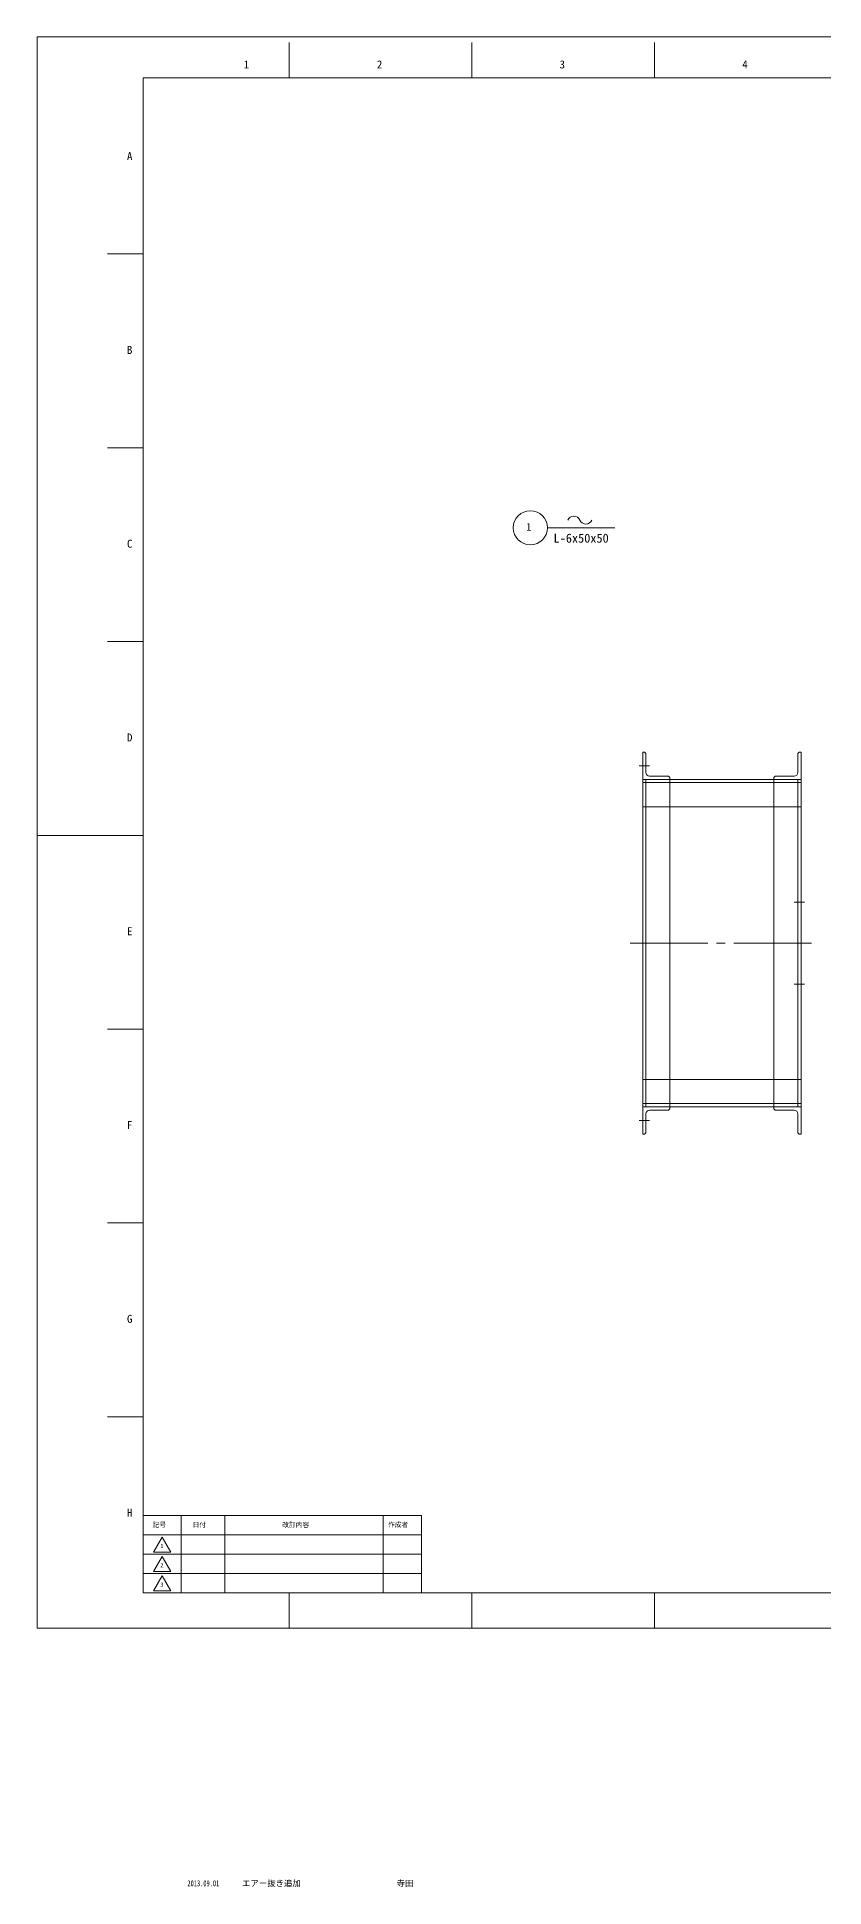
# Model space of a CAD drawing. Units: millimetres at full size. Extents: x -2070 to 2070, y -1944 to 1469.
# Drawn here: x -2070 to -629, y -1920 to 1469 of the extents above; entities that cross this region are included whole.
import ezdxf
from ezdxf.enums import TextEntityAlignment as Align

# ---------------------------------------------------------------- set-up
doc = ezdxf.new("R2010")
doc.units = ezdxf.units.MM
doc.header["$LTSCALE"] = 15.8308
doc.linetypes.add('CHAIN2', pattern=[12, 9, -1, 1, -1])
for name, color, linetype, lineweight in [('0-0_90_FRAME', 2, 'Continuous', 9), ('0-1_91_BLANK', 6, 'Continuous', 9), ('0-2_08_DIM', 3, 'Continuous', 9), ('0-3_0', 134, 'Continuous', 9), ('0-4_05_CENTER', 2, 'CHAIN2', 9), ('0-5_04_HIDDEN', 7, 'Continuous', 9)]:
    doc.layers.add(name, color=color, linetype=linetype, lineweight=lineweight)
doc.styles.add('ＭＳ ゴシック', font='')
doc.styles.add('ＭＳ Ｐゴシック', font='')
doc.styles.get('ＭＳ ゴシック').set_extended_font_data('MS Gothic')
doc.styles.get('ＭＳ Ｐゴシック').set_extended_font_data('MS PGothic')

# ---------------------------------------------------------------- blocks, each defined once
blk = doc.blocks.new('p1ba05')
at = {"layer": '0-2_08_DIM'}
for centre, start, end in [((-2.954, 0.285), 24.22764, 155.57578), ((0, 1.621), 204.22764, 335.57578)]:
    blk.add_arc(centre, 1.621, start, end, dxfattribs=at)
blk = doc.blocks.new('KK015066_54_5')
at = {"layer": '0-5_04_HIDDEN'}
for p, q in [((1.5, 50), (0, 50)), ((0, 0), (0, 50)), ((6, 12.5), (6, 45.5)), ((0, 0), (50, 0)), ((45.5, 6), (12.5, 6)), ((50, 1.5), (50, 0))]:
    blk.add_line(p, q, dxfattribs=at)
for centre, radius, start, end in [((1.5, 45.5), 4.5, 0, 90), ((12.5, 12.5), 6.5, 180, 270), ((45.5, 1.5), 4.5, 0, 90)]:
    blk.add_arc(centre, radius, start, end, dxfattribs=at)
blk = doc.blocks.new('AM_BALLOON1')
at = {"layer": '0-2_08_DIM'}
blk.add_circle((0, 0), 5, dxfattribs=at)

msp = doc.modelspace()

# ---------------------------------------------------------------- linework, layer by layer
at = {"layer": '0-0_90_FRAME'}
for p, q in [((-1608.62, 1394.49), (-1608.62, 1459.3)), ((-1273.96, 1394.49), (-1273.96, 1459.3)), ((-939.29, 1394.49), (-939.29, 1459.3)), ((-1876.27, 1071.81), (-1941.08, 1071.81)), ((-1876.27, 716.83), (-1941.08, 716.83)), ((-1876.27, 361.84), (-1941.08, 361.84)), ((-1876.27, -348.13), (-1941.08, -348.13)), ((-1876.27, -703.12), (-1941.08, -703.12)), ((-1876.27, -1058.1), (-1941.08, -1058.1)), ((-1608.62, -1445.3), (-1608.62, -1380.78)), ((-1273.96, -1445.3), (-1273.96, -1380.78)), ((-939.29, -1445.3), (-939.29, -1380.78))]:
    msp.add_line(p, q, dxfattribs=at)
at = {"layer": '0-0_90_FRAME', "color": 6}
msp.add_line((-2070.5, 6.85), (-1876.27, 6.85), dxfattribs=at)
at = {"layer": '0-0_90_FRAME', "color": 134}
for p, q in [((-1806.27, -1380.78), (-1806.27, -1239.35)), ((-1726.27, -1380.78), (-1726.27, -1239.35)), ((-1436.27, -1380.78), (-1436.27, -1239.35)), ((-1876.27, -1274.71), (-1366.27, -1274.71)), ((-1876.27, -1310.06), (-1366.27, -1310.06)), ((-1876.27, -1345.42), (-1366.27, -1345.42))]:
    msp.add_line(p, q, dxfattribs=at)
at = {"layer": '0-0_90_FRAME', "color": 6}
msp.add_lwpolyline([(-1876.27, -1380.78), (2005.69, -1380.78), (2005.69, 1394.49), (-1876.27, 1394.49)], close=True, dxfattribs=at)
at = {"layer": '0-0_90_FRAME', "color": 134}
for points in [[(-1876.27, -1380.78), (-1366.27, -1380.78), (-1366.27, -1239.35), (-1876.27, -1239.35)], [(-1857.18, -1306.31), (-1841.27, -1278.75), (-1825.36, -1306.31)], [(-1857.18, -1341.67), (-1841.27, -1314.11), (-1825.36, -1341.67)], [(-1857.18, -1377.02), (-1841.27, -1349.46), (-1825.36, -1377.02)]]:
    msp.add_lwpolyline(points, close=True, dxfattribs=at)
at = {"layer": '0-1_91_BLANK'}
msp.add_lwpolyline([(-2070.5, -1445.3), (2070.5, -1445.3), (2070.5, 1469.3), (-2070.5, 1469.3)], close=True, dxfattribs=at)
at = {"layer": '0-2_08_DIM'}
msp.add_line((-1135.48, 570.28), (-1012.07, 570.28), dxfattribs=at)
at = {"layer": '0-3_0'}
for p, q in [((-671, 103.34), (-961, 103.34)), ((-721, 109.34), (-671, 109.34)), ((-961, 59.34), (-961, -440.66)), ((-911, -440.66), (-911, 59.34)), ((-721, -114.91), (-721, 59.34)), ((-961, -440.66), (-961, -490.66)), ((-671, -490.66), (-671, -440.66)), ((-671, -484.66), (-961, -484.66))]:
    msp.add_line(p, q, dxfattribs=at)
for points in [[(-671, 59.34), (-671, 109.34), (-961, 109.34), (-961, 59.34)], [(-671, -440.66), (-671, -490.66), (-961, -490.66), (-961, -440.66)]]:
    msp.add_lwpolyline(points, close=True, dxfattribs=at)
for points in [[(-671, 59.34), (-671, -86.66), (-671, -273.28), (-671, -440.66)], [(-721, -440.66), (-721, -234.42), (-721.01, -114.91)]]:
    msp.add_lwpolyline(points, dxfattribs=at)
at = {"layer": '0-4_05_CENTER'}
for p, q in [((-967.4, 134.34), (-948.57, 134.34)), ((-683.4, -115.66), (-664.57, -115.66)), ((-984.26, -190.66), (-644.62, -190.66)), ((-683.4, -265.66), (-664.57, -265.66)), ((-967.4, -515.66), (-948.57, -515.66))]:
    msp.add_line(p, q, dxfattribs=at)
at = {"layer": '0-5_04_HIDDEN'}
for p, q in [((-955, 109.34), (-955, -490.66)), ((-911, 59.34), (-911, 109.34)), ((-721, 59.34), (-721, 109.34)), ((-677, 109.34), (-677, -490.66)), ((-911, -440.66), (-911, -490.66)), ((-671, -440.66), (-721, -440.66)), ((-721, -440.66), (-721, -490.66))]:
    msp.add_line(p, q, dxfattribs=at)

# ---------------------------------------------------------------- block references
at = {"layer": '0-2_08_DIM'}
for name, p, xscale, yscale in [('AM_BALLOON1', (-1166.78, 570.32), 6.25, 6.25), ('p1ba05', (-1065, 577.11), 7.5, 7.5)]:
    msp.add_blockref(name, p, dxfattribs=dict(at, xscale=xscale, yscale=yscale))
at = {"layer": '0-3_0', "xscale": -1}
for p, rotation in [((-961, 109.34), 270), ((-671, -490.66), 90)]:
    msp.add_blockref('KK015066_54_5', p, dxfattribs=dict(at, rotation=rotation))
at = {"layer": '0-3_0'}
for p, rotation in [((-671, 109.34), 90), ((-961, -490.66), 270)]:
    msp.add_blockref('KK015066_54_5', p, dxfattribs=dict(at, rotation=rotation))

# ---------------------------------------------------------------- texts
at = {"layer": '0-0_90_FRAME', "color": 134}
for s, height, style, p in [('1', 14.66, 'ＭＳ ゴシック', (-1691.95, 1407.4)), ('2', 14.66, 'ＭＳ ゴシック', (-1447.96, 1407.4)), ('3', 14.66, 'ＭＳ ゴシック', (-1113.29, 1407.4)), ('4', 14.66, 'ＭＳ ゴシック', (-778.62, 1407.4)), ('A', 14.66, 'ＭＳ ゴシック', (-1905.71, 1239.3)), ('B', 14.66, 'ＭＳ ゴシック', (-1905.71, 884.32)), ('C', 14.66, 'ＭＳ ゴシック', (-1905.71, 529.33)), ('D', 14.66, 'ＭＳ ゴシック', (-1905.71, 174.35)), ('E', 14.66, 'ＭＳ ゴシック', (-1905.71, -180.64)), ('F', 14.66, 'ＭＳ ゴシック', (-1905.71, -535.62)), ('G', 14.66, 'ＭＳ ゴシック', (-1905.71, -890.61)), ('H', 14.66, 'ＭＳ ゴシック', (-1905.71, -1245.59)), ('記号', 8.798, 'ＭＳ Ｐゴシック', (-1858.72, -1263.03)), ('日付', 8.798, 'ＭＳ Ｐゴシック', (-1785.44, -1263.03)), ('改訂内容', 8.798, 'ＭＳ Ｐゴシック', (-1621.18, -1263.23)), ('作成者', 8.798, 'ＭＳ Ｐゴシック', (-1427.45, -1263.03)), ('1', 7.78, 'ＭＳ ゴシック', (-1844.72, -1301.17)), ('2', 7.78, 'ＭＳ ゴシック', (-1844.72, -1336.53)), ('3', 7.78, 'ＭＳ ゴシック', (-1844.72, -1371.88))]:
    msp.add_text(s, height=height, dxfattribs=dict(at, style=style)).set_placement(p, align=Align.BOTTOM_LEFT)
at = {"layer": '0-0_90_FRAME', "color": 3, "style": 'ＭＳ ゴシック', "width": 0.65}
msp.add_text('2013.09.01', height=11, dxfattribs=at).set_placement((-1794.99, -1921.72), align=Align.BOTTOM_LEFT)
at = {"layer": '0-0_90_FRAME', "color": 3, "style": 'ＭＳ ゴシック'}
for s, p in [('エアー抜き追加', (-1695.03, -1921.72)), ('寺田', (-1411.85, -1921.72))]:
    msp.add_text(s, height=11, dxfattribs=at).set_placement(p, align=Align.BOTTOM_LEFT)
at = {"layer": '0-2_08_DIM', "style": 'ＭＳ ゴシック'}
msp.add_text('L-6x50x50', height=16.5, dxfattribs=at).set_placement((-1124.27, 538.02), align=Align.BOTTOM_LEFT)
at = {"layer": '0-3_0', "style": 'ＭＳ ゴシック'}
msp.add_text('1', height=13.75, dxfattribs=at).set_placement((-1174.37, 560.94), align=Align.BOTTOM_LEFT)

doc.saveas('drawing.dxf')
